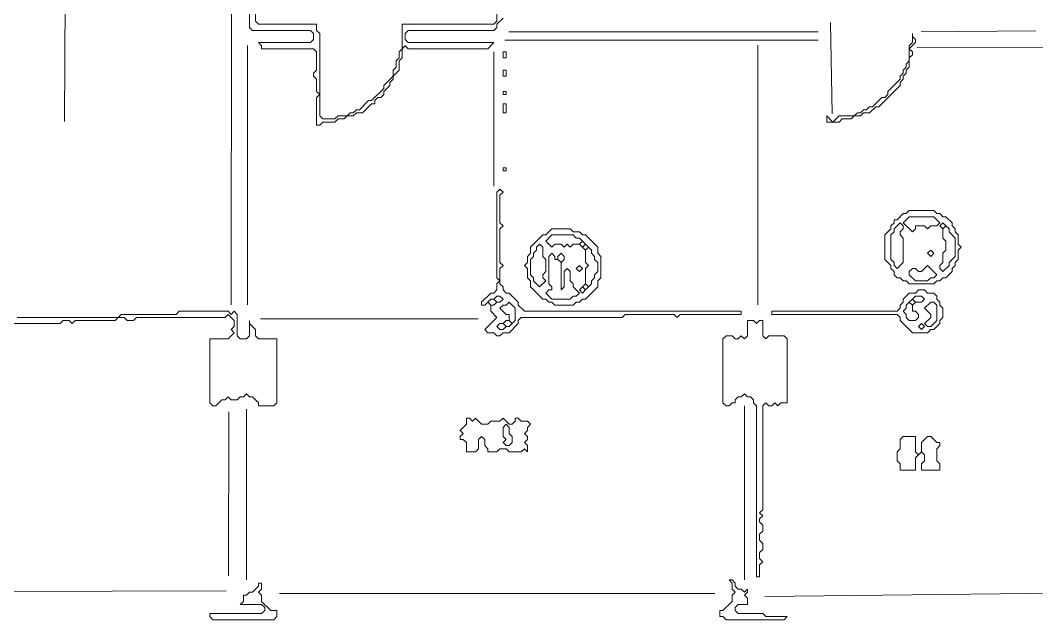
# Model space of a CAD drawing. Extents: x 12 to 2459, y 13 to 1740.
# Drawn here: x 652 to 984.7, y 557 to 753.3 of the extents above; entities that cross this region are included whole.
import ezdxf

# ---------------------------------------------------------------- set-up
doc = ezdxf.new("R2010")
doc.units = 0
for name, color, linetype, lineweight in [('TRACE_CURVE', 6, 'Continuous', 0), ('TRACE_STRAIGHT', 5, 'Continuous', 0), ('TRACE_TEXT_SYMBOL', 6, 'Continuous', 0)]:
    doc.layers.add(name, color=color, linetype=linetype, lineweight=lineweight)

msp = doc.modelspace()

# ---------------------------------------------------------------- linework, layer by layer
at = {"layer": 'TRACE_CURVE', "color": 6}
for points in [[(727, 779), (727, 751), (728, 750), (747, 750), (748, 749), (748, 747), (747, 746), (730, 746), (731, 745), (731, 744), (748, 744), (749, 743), (749, 737), (748, 736), (748, 735), (749, 734), (749, 730), (750, 729), (749, 728), (749, 719), (750, 719), (751, 720), (755, 720), (756, 721), (758, 721), (759, 722), (761, 722), (762, 723), (764, 723), (767, 726), (768, 726), (768, 727), (769, 728), (770, 728), (771, 729), (771, 730), (773, 732), (773, 733), (774, 734), (774, 735), (776, 737), (776, 740), (777, 741), (777, 744), (778, 745), (779, 744), (805, 744), (807, 746), (779, 746), (778, 747), (778, 749), (779, 750), (807, 750), (808, 751), (808, 752), (810, 754)], [(808, 757), (808, 753), (807, 752), (777, 752), (777, 744), (776, 743), (776, 741), (775, 740), (775, 738), (774, 737), (774, 735), (771, 732), (771, 731), (767, 727), (766, 727), (763, 724), (762, 724), (761, 723), (760, 723), (759, 722), (756, 722), (755, 721), (751, 721), (750, 722), (750, 749), (749, 750), (749, 752), (730, 752), (729, 753), (729, 781)], [(642, 654), (665, 654), (666, 655), (668, 655), (669, 654), (670, 655), (683, 655), (684, 656), (686, 656), (687, 655), (689, 655), (690, 656), (719, 656), (720, 657), (722, 655), (722, 653), (721, 652), (722, 651), (720, 649), (714, 649), (714, 628), (715, 627), (716, 627), (718, 629), (719, 629), (720, 630), (721, 629), (723, 629), (724, 630), (725, 630), (726, 631), (727, 630), (728, 630), (730, 628), (730, 627)], [(730, 627), (735, 627), (736, 628), (736, 649), (730, 649), (729, 650), (729, 652), (727, 654), (727, 655), (727, 650), (726, 649), (724, 649), (723, 650), (723, 657), (722, 658), (721, 657), (720, 658), (704, 658), (703, 657), (685, 657), (684, 656), (651, 656)]]:
    msp.add_lwpolyline(points, dxfattribs=at)
msp.add_lwpolyline([(890, 655), (890, 650), (889, 649), (888, 650), (887, 649), (886, 649), (885, 650), (883, 650), (882, 649), (882, 628), (883, 627), (884, 627), (885, 628), (886, 628), (886, 629), (887, 630), (888, 630), (889, 631), (890, 630), (891, 630), (892, 629), (892, 628), (893, 627), (893, 571), (894, 571), (894, 575), (895, 576), (894, 577), (894, 579), (895, 580), (895, 582), (894, 583), (894, 585), (895, 586), (895, 588), (894, 589), (894, 590), (895, 591), (894, 592), (895, 593), (895, 627), (896, 628), (897, 627), (898, 627), (899, 628), (900, 627), (901, 628), (903, 628), (903, 649), (902, 650), (897, 650), (896, 649), (895, 650), (895, 655), (894, 655), (893, 654), (892, 655)], close=True, dxfattribs=at)
at = {"layer": 'TRACE_STRAIGHT', "color": 5}
for p, q in [((666.49, 720.13), (666.78, 805.13)), ((721.07, 660.12), (721.12, 785.12)), ((917.24, 752.63), (917.8, 722.64)), ((811.87, 749.55), (913.13, 749.58)), ((946.87, 749.57), (984.39, 749.86)), ((810.62, 746.76), (913.12, 746.78)), ((726.31, 660.12), (726.31, 745.12)), ((807, 743), (807, 699)), ((893.38, 745.13), (893.39, 660.13)), ((945.62, 744.37), (988.13, 744.35)), ((730.62, 655.52), (801.87, 655.51)), ((726, 626), (726, 570)), ((889, 627), (889, 570)), ((720.18, 571.37), (720.22, 625.13)), ((478.13, 565.78), (719.38, 566.42)), ((895.66, 564.56), (996.91, 565.75)), ((736.88, 565.57), (879.38, 565.56))]:
    msp.add_line(p, q, dxfattribs=at)
at = {"layer": 'TRACE_TEXT_SYMBOL', "color": 6}
for points in [[(944, 749), (944, 746), (943, 745), (943, 740), (942, 739), (942, 738), (941, 737), (941, 736), (940, 735), (940, 734), (936, 730), (936, 729), (935, 728), (934, 728), (931, 725), (930, 725), (929, 724), (928, 724), (927, 723), (926, 723), (925, 722), (920, 722), (918, 720), (916, 722), (916, 720), (920, 720), (921, 721), (924, 721), (925, 722), (927, 722), (928, 723), (930, 723), (932, 725), (933, 725), (940, 732), (940, 733), (941, 734), (941, 735), (942, 736), (942, 737), (943, 738), (943, 741), (944, 742), (944, 743), (943, 744), (945, 746), (945, 747), (944, 748)], [(810, 743), (811, 743), (811, 741), (810, 741)], [(810, 737), (811, 737), (811, 735), (810, 735)], [(810, 730), (811, 730), (811, 729), (810, 729)], [(810, 726), (811, 726), (811, 723), (810, 723)], [(810, 705), (811, 705), (811, 704), (810, 704)], [(809, 698), (808, 697), (808, 669), (809, 668), (808, 667), (808, 665), (807, 664), (806, 664), (803, 661), (803, 660), (804, 660), (805, 661), (806, 660), (806, 658), (808, 656), (804, 652), (805, 651), (807, 651), (808, 650), (809, 650), (810, 651), (812, 651), (815, 654), (815, 655), (816, 656), (849, 656), (850, 657), (866, 657), (867, 656), (868, 657), (888, 657), (888, 658), (817, 658), (815, 660), (815, 661), (812, 664), (811, 664), (810, 665), (810, 666), (809, 667), (809, 672), (810, 673), (809, 674), (809, 685), (810, 686), (809, 687), (809, 696), (810, 697)], [(943, 691), (942, 690), (941, 690), (939, 688), (938, 688), (938, 687), (937, 686), (937, 685), (935, 683), (935, 675), (937, 673), (937, 672), (938, 671), (938, 670), (939, 669), (940, 669), (941, 668), (942, 668), (943, 667), (951, 667), (952, 668), (953, 668), (954, 669), (955, 669), (957, 671), (957, 672), (958, 673), (958, 674), (959, 675), (959, 678), (960, 679), (959, 680), (959, 683), (958, 684), (958, 685), (957, 686), (957, 687), (955, 689), (954, 689), (953, 690), (952, 690), (951, 691)], [(943, 689), (951, 689), (953, 687), (952, 686), (950, 686), (949, 685), (948, 686), (945, 686), (945, 685), (944, 684), (941, 687)], [(940, 687), (941, 686), (941, 685), (940, 684), (940, 683), (941, 682), (941, 674), (939, 672), (938, 673), (938, 674), (937, 675), (937, 683), (938, 684), (938, 685)], [(953, 686), (954, 687), (955, 686), (954, 685)], [(954, 685), (955, 686), (956, 685), (956, 684), (958, 682), (958, 676), (956, 674), (956, 673), (954, 671), (953, 672), (953, 673), (954, 674), (954, 677), (955, 678), (955, 681), (954, 682)], [(826, 685), (824, 683), (823, 683), (819, 679), (819, 677), (818, 676), (818, 674), (817, 673), (818, 672), (818, 669), (819, 668), (819, 666), (823, 662), (824, 662), (825, 661), (826, 661), (827, 660), (833, 660), (834, 661), (835, 661), (836, 662), (837, 662), (841, 666), (841, 668), (842, 669), (842, 676), (841, 677), (841, 679), (837, 683), (836, 683), (835, 684), (833, 684), (832, 685)], [(826, 683), (833, 683), (834, 682), (835, 682), (836, 681), (835, 680), (833, 680), (832, 679), (831, 680), (830, 679), (829, 680), (827, 680), (826, 679), (824, 681)], [(821, 679), (822, 680), (823, 679), (823, 676), (824, 675), (824, 671), (823, 670), (823, 669), (824, 668), (822, 666), (820, 668), (820, 669), (819, 670), (819, 675), (820, 676), (820, 677), (821, 678)], [(835, 680), (836, 681), (837, 680), (836, 679)], [(836, 679), (837, 680), (838, 679), (837, 678)], [(837, 678), (838, 679), (839, 678), (839, 677), (840, 676), (840, 675), (841, 674), (841, 671), (840, 670), (840, 669), (839, 668), (839, 667), (838, 666), (837, 667), (837, 672), (838, 673), (837, 674)], [(825, 676), (826, 677), (827, 676), (827, 675), (828, 675), (829, 674), (829, 665), (830, 666), (830, 671), (831, 672), (832, 671), (832, 668), (833, 667), (833, 666), (835, 664), (834, 663), (833, 663), (832, 662), (826, 662), (824, 664), (825, 665), (826, 665), (826, 666), (825, 667)], [(828, 676), (829, 677), (830, 676), (830, 675), (829, 674), (828, 675)], [(949, 677), (950, 678), (951, 677), (950, 676)], [(834, 672), (835, 673), (836, 672), (835, 671)], [(949, 673), (952, 670), (951, 669), (950, 669), (949, 668), (945, 668), (943, 670), (943, 671), (944, 672), (945, 672), (946, 671), (947, 671)], [(835, 665), (836, 666), (837, 665), (836, 664)], [(836, 666), (837, 667), (838, 666), (837, 665)], [(807, 662), (808, 663), (809, 663), (810, 662), (809, 661), (808, 661)], [(946, 665), (945, 664), (943, 664), (941, 662), (941, 661), (940, 660), (940, 659), (939, 658), (898, 658), (898, 657), (939, 657), (940, 656), (940, 655), (944, 651), (949, 651), (950, 652), (951, 652), (953, 654), (953, 655), (954, 656), (954, 659), (953, 660), (953, 661), (952, 662), (952, 663), (951, 664), (949, 664), (948, 665)], [(944, 662), (945, 663), (947, 663), (948, 662), (947, 661), (945, 661)], [(805, 661), (806, 662), (807, 662), (808, 661), (807, 660), (806, 660)], [(811, 660), (812, 661), (814, 659), (814, 655), (813, 654), (812, 655), (812, 657), (811, 657), (809, 659), (810, 660)], [(942, 660), (943, 661), (944, 660), (944, 658), (945, 658), (946, 657), (946, 656), (945, 655), (943, 655), (942, 656), (942, 657), (941, 658), (942, 659)], [(943, 661), (944, 662), (945, 661), (944, 660)], [(950, 661), (951, 661), (952, 660), (952, 655), (950, 653), (949, 653), (948, 654), (950, 656), (950, 657), (948, 659)], [(808, 653), (809, 654), (810, 654), (811, 653), (810, 652), (809, 652)], [(810, 654), (811, 655), (812, 655), (813, 654), (812, 653), (811, 653)], [(946, 653), (947, 654), (948, 653), (947, 652)], [(798, 623), (798, 621), (796, 619), (797, 618), (796, 617), (796, 616), (797, 616), (798, 615), (798, 612), (801, 612), (802, 613), (802, 616), (803, 617), (804, 616), (804, 614), (805, 613), (805, 612), (808, 612), (809, 613), (811, 613), (812, 612), (816, 612), (817, 613), (818, 612), (818, 614), (817, 615), (818, 616), (818, 617), (817, 618), (818, 619), (818, 620), (819, 621), (818, 622), (816, 622), (815, 623), (814, 623), (814, 622), (813, 621), (812, 621), (810, 623), (809, 622), (806, 622), (805, 621), (803, 621), (801, 623), (800, 622), (799, 623)], [(810, 620), (811, 621), (812, 620), (812, 618), (813, 617), (813, 615), (812, 614), (811, 614), (810, 615), (811, 616), (810, 617)], [(941, 617), (940, 616), (940, 613), (939, 612), (939, 609), (940, 608), (940, 606), (945, 606), (945, 610), (947, 612), (948, 611), (948, 609), (947, 608), (947, 606), (953, 606), (953, 608), (952, 609), (952, 613), (953, 614), (953, 615), (952, 615), (950, 617), (949, 617), (947, 615), (947, 612), (946, 611), (945, 612), (945, 617)], [(730, 569), (730, 568), (728, 566), (727, 566), (726, 565), (725, 565), (725, 563), (724, 562), (731, 562), (732, 561), (732, 560), (731, 559), (714, 559), (714, 558), (715, 557), (735, 557), (736, 558), (736, 560), (734, 560), (731, 563), (731, 565), (730, 566), (731, 567), (731, 569)], [(884, 570), (885, 569), (885, 567), (886, 566), (885, 565), (885, 563), (882, 560), (881, 560), (881, 558), (882, 558), (883, 557), (902, 557), (903, 558), (896, 558), (895, 559), (887, 559), (886, 560), (886, 561), (887, 562), (890, 562), (890, 564), (889, 565), (890, 566), (890, 567), (889, 566), (888, 567), (887, 567), (886, 568), (886, 569), (885, 570)]]:
    msp.add_lwpolyline(points, close=True, dxfattribs=at)

doc.saveas('drawing.dxf')
